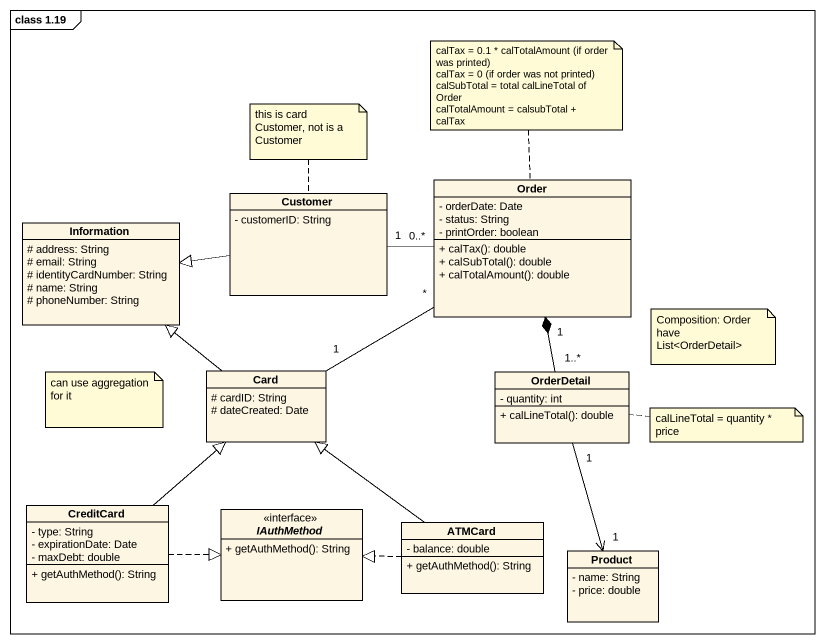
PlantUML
@startuml
mainframe class 1.19
hide circle
hide empty members
skinparam classAttributeIconSize 0
class Information {
  # address: String
  # email: String
  # identityCardNumber: String
  # name: String
  # phoneNumber: String
}
class Customer {
  - customerID: String
}
class Order {
  - orderDate: Date
  - status: String
  - printOrder: boolean
  + calTax(): double
  + calSubTotal(): double
  + calTotalAmount(): double
}
class "Card" as Card_ {
  # cardID: String
  # dateCreated: Date
}
class OrderDetail {
  - quantity: int
  + calLineTotal(): double
}
class CreditCard {
  - type: String
  - expirationDate: Date
  - maxDebt: double
  + getAuthMethod(): String
}
interface IAuthMethod {
  + getAuthMethod(): String
}
class ATMCard {
  - balance: double
  + getAuthMethod(): String
}
class Product {
  - name: String
  - price: double
}
Customer -left-|> Information
Customer "1" -right- "0..*" Order
Card_ -up-|> Information
Card_ "1" -right- "*" Order
OrderDetail "1..*" -up-* "1" Order
OrderDetail "1" --> "1" Product
CreditCard -up-|> Card_
CreditCard .right.|> IAuthMethod
ATMCard -up-|> Card_
ATMCard .left.|> IAuthMethod
note top of Order
  calTax = 0.1 * calTotalAmount (if order was printed)
  calTax = 0 (if order was not printed)
  calSubTotal = total calLineTotal of Order
  calTotalAmount = calsubTotal + calTax
end note
note top of Customer : this is card Customer, not is a Customer
note as N3
  Composition: Order have List<OrderDetail>
end note
note as N4
  can use aggregation for it
end note
note right of OrderDetail : calLineTotal = quantity * price
@enduml
